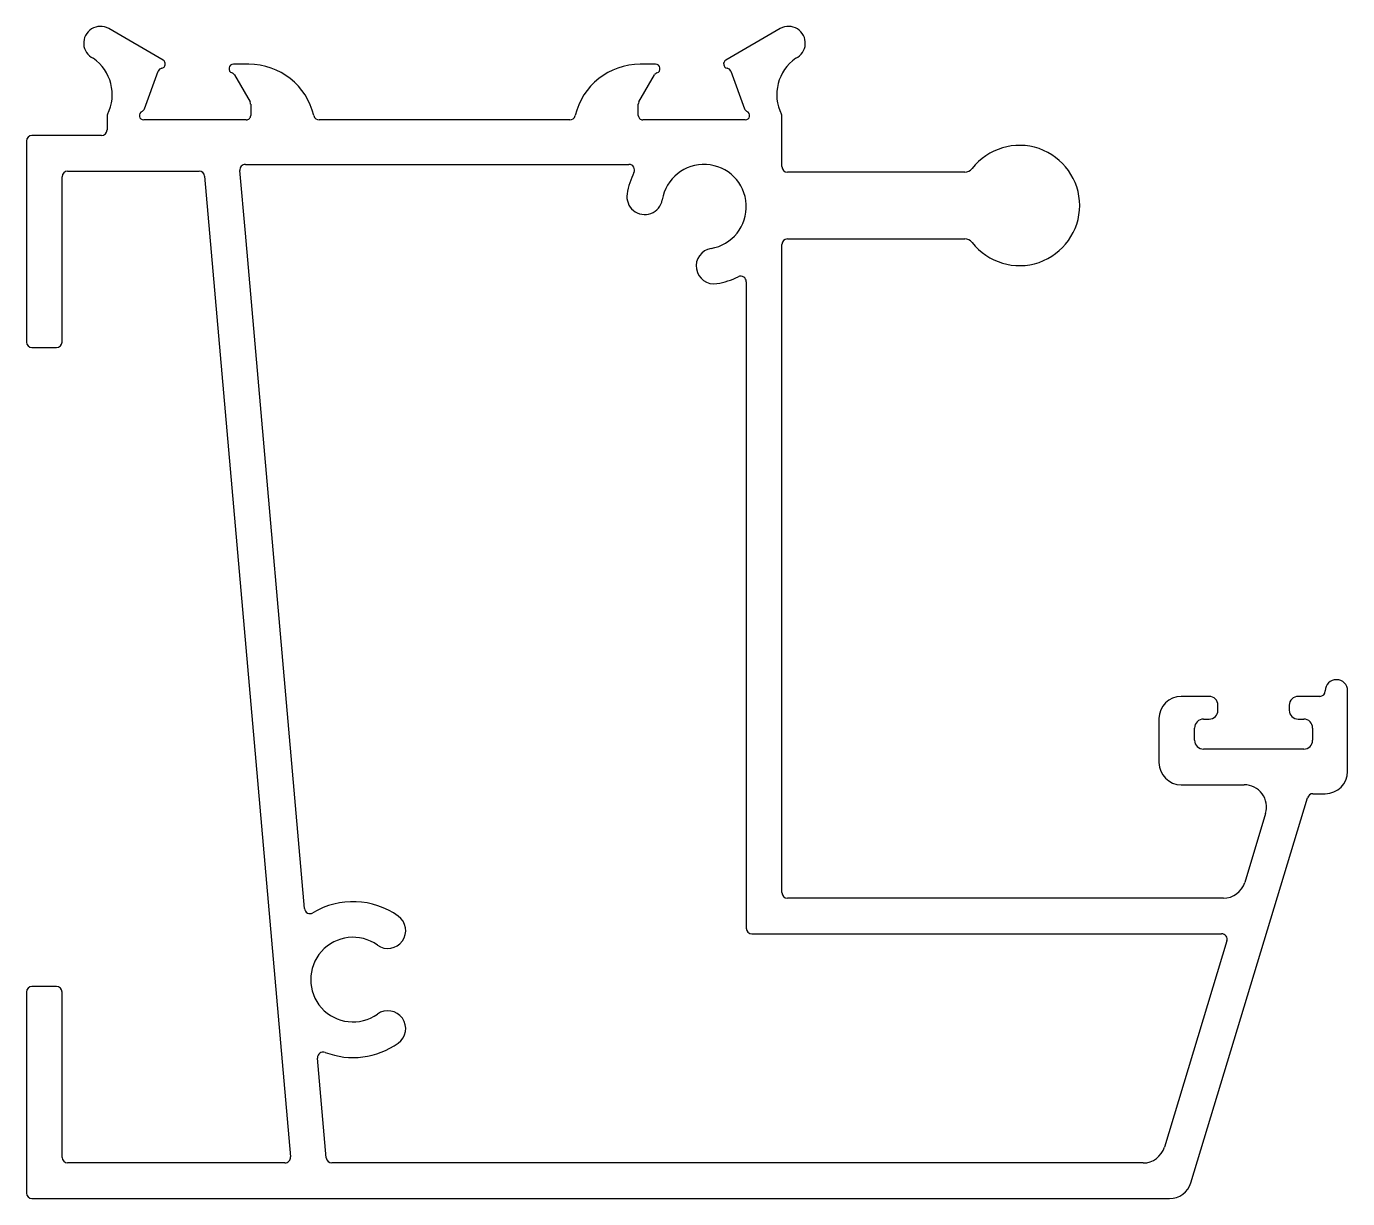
# Model space of a CAD drawing. Header units: inches. Extents: x -25.7 to 33.7, y 0.1 to 52.8.
import ezdxf

# ---------------------------------------------------------------- set-up
doc = ezdxf.new("R2010")
doc.units = ezdxf.units.IN
doc.header["$MEASUREMENT"] = 0

msp = doc.modelspace()

# ---------------------------------------------------------------- linework, layer by layer
at = {"color": 7}
for p, q in [((-19.526, 51.254), (-21.97, 52.665)), ((8.187, 52.665), (5.742, 51.254)), ((-15.676, 51.066), (-16.369, 51.066)), ((2.585, 51.066), (1.892, 51.066)), ((-20.358, 49.069), (-19.745, 50.754)), ((-16.323, 50.586), (-15.623, 49.373)), ((1.839, 49.373), (2.539, 50.586)), ((5.961, 50.754), (6.574, 49.069)), ((-15.595, 49.272), (-15.595, 48.766)), ((1.812, 48.766), (1.812, 49.272)), ((-22.044, 48.705), (-22.044, 48.116)), ((8.26, 46.472), (8.26, 48.705)), ((-15.795, 48.566), (-20.395, 48.566)), ((-1.27, 48.566), (-12.514, 48.566)), ((6.612, 48.566), (2.012, 48.566)), ((-25.665, 47.616), (-25.665, 38.591)), ((-22.294, 47.866), (-25.415, 47.866)), ((-15.834, 43.476), (-16.08, 46.294)), ((-15.831, 46.566), (1.393, 46.566)), ((-24.065, 38.591), (-24.065, 46.016)), ((-23.815, 46.266), (-17.913, 46.266)), ((-17.664, 46.038), (-13.81, 1.989)), ((16.477, 46.222), (8.51, 46.222)), ((-13.18, 13.145), (-15.834, 43.476)), ((8.26, 13.861), (8.26, 42.972)), ((8.51, 43.222), (16.477, 43.222)), ((6.66, 41.298), (6.66, 12.261)), ((-25.415, 38.341), (-24.315, 38.341)), ((27.44, 22.673), (26.19, 22.673)), ((32.41, 22.673), (31.44, 22.673)), ((32.66, 22.923), (32.66, 22.923)), ((33.66, 19.303), (33.66, 22.923)), ((27.84, 22.053), (27.84, 22.273)), ((31.04, 22.273), (31.04, 22.053)), ((25.19, 21.673), (25.19, 19.703)), ((27.19, 21.653), (27.44, 21.653)), ((31.44, 21.653), (31.69, 21.653)), ((26.79, 20.703), (26.79, 21.253)), ((32.09, 21.253), (32.09, 20.703)), ((31.69, 20.303), (27.19, 20.303)), ((26.19, 18.703), (29.02, 18.703)), ((26.621, 0.827), (31.864, 18.123)), ((32.107, 18.303), (32.66, 18.303)), ((29.977, 17.413), (29.04, 14.321)), ((28.083, 13.611), (8.51, 13.611)), ((6.91, 12.011), (28.003, 12.011)), ((28.242, 11.688), (25.434, 2.427)), ((-24.315, 9.642), (-25.415, 9.642)), ((-25.665, 9.392), (-25.665, 0.367)), ((-24.065, 1.967), (-24.065, 9.392)), ((-12.2, 1.945), (-12.592, 6.429)), ((-14.059, 1.717), (-23.815, 1.717)), ((24.477, 1.717), (-11.951, 1.717)), ((-25.415, 0.117), (25.664, 0.117))]:
    msp.add_line(p, q, dxfattribs=at)
for centre, radius, start, end in [((-22.345, 52.016), 0.75, 59.99999, 245.02501), ((8.562, 52.016), 0.75, 294.97499, 120.00001), ((-23.812, 49.7), 2, 333.80291, 54.88755), ((-19.626, 51.081), 0.2, 280.26292, 60.00002), ((-16.369, 50.866), 0.2, 90, 251.23743), ((-15.676, 48.066), 3, 13.34241, 90), ((1.892, 48.066), 3, 90, 166.65759), ((2.585, 50.866), 0.2, 288.76257, 90), ((5.842, 51.081), 0.2, 119.99998, 259.73708), ((10.029, 49.7), 2, 125.11245, 206.19709), ((-19.554, 50.684), 0.203, 100.26292, 159.99999), ((-16.499, 50.484), 0.203, 29.99999, 71.23743), ((2.715, 50.484), 0.203, 108.76257, 150.00001), ((5.77, 50.684), 0.203, 20.00001, 79.73708), ((-15.799, 49.272), 0.203, 360, 29.99999), ((2.015, 49.272), 0.203, 150.00001, 180), ((-21.79, 48.705), 0.254, 153.80291, 180), ((-20.395, 48.766), 0.2, 112.34716, 270), ((-20.549, 49.139), 0.203, 292.34716, 339.99999), ((-15.795, 48.766), 0.2, 269.99996, 0.00004), ((-12.514, 48.816), 0.25, 193.34241, 270), ((-1.27, 48.816), 0.25, 270, 346.65759), ((2.012, 48.766), 0.2, 179.99996, 270.00004), ((6.765, 49.139), 0.203, 200.00001, 247.65284), ((6.612, 48.766), 0.2, 270, 67.65284), ((8.006, 48.705), 0.254, 0, 26.19709), ((-22.294, 48.116), 0.25, 270, 0), ((-25.415, 47.616), 0.25, 90, 180), ((18.93, 44.722), 2.7, 217.85757, 142.14243), ((-15.831, 46.316), 0.25, 90, 185), ((1.393, 46.316), 0.25, 333.89612, 90), ((4.76, 44.666), 1.9, 279.56906, 170.43094), ((8.51, 46.472), 0.25, 180, 270), ((16.477, 46.628), 0.406, 270, 322.14243), ((-23.815, 46.016), 0.25, 90, 180), ((-17.913, 46.016), 0.25, 5, 90), ((4.76, 44.666), 3.5, 153.89612, 170.43094), ((2.098, 45.115), 0.8, 170.43094, 350.43094), ((5.209, 42.004), 0.8, 99.56906, 279.56906), ((8.51, 42.972), 0.25, 90, 180), ((16.477, 42.815), 0.406, 37.85757, 90), ((6.41, 41.298), 0.25, 360, 116.10388), ((4.76, 44.666), 3.5, 279.56906, 296.10388), ((-25.415, 38.591), 0.25, 180, 270), ((-24.315, 38.591), 0.25, 270, 0), ((33.16, 22.923), 0.5, 0, 180), ((26.19, 21.673), 1, 90, 180), ((27.44, 22.273), 0.4, 360, 90), ((31.44, 22.273), 0.4, 90, 180), ((32.41, 22.923), 0.25, 270, 0), ((27.44, 22.053), 0.4, 270, 360), ((31.44, 22.053), 0.4, 180, 270), ((27.19, 21.253), 0.4, 90, 180), ((31.69, 21.253), 0.4, 360, 90), ((27.19, 20.703), 0.4, 180, 270), ((31.69, 20.703), 0.4, 270, 360), ((26.19, 19.703), 1, 180, 270), ((32.66, 19.303), 1, 270, 360), ((29.02, 17.703), 1, 343.13554, 90), ((32.107, 18.049), 0.254, 90, 163.13554), ((28.083, 14.611), 1, 270, 343.13554), ((8.51, 13.861), 0.25, 180, 270), ((-12.931, 13.167), 0.25, 185, 300.98093), ((-11.001, 9.952), 3.5, 54.56906, 120.98093), ((-9.435, 12.152), 0.8, 234.56906, 54.56906), ((6.91, 12.261), 0.25, 180, 270), ((28.003, 11.761), 0.25, 343.13554, 90), ((-11.001, 9.952), 1.9, 54.56906, 305.43094), ((-25.415, 9.392), 0.25, 90, 180), ((-24.315, 9.392), 0.25, 360, 90), ((-9.435, 7.752), 0.8, 305.43094, 125.43094), ((-12.343, 6.451), 0.25, 69.01907, 185), ((-11.001, 9.952), 3.5, 249.01907, 305.43094), ((24.477, 2.717), 1, 270, 343.13554), ((-23.815, 1.967), 0.25, 180, 270), ((-14.059, 1.967), 0.25, 270, 5), ((-11.951, 1.967), 0.25, 185, 270), ((25.664, 1.117), 1, 270, 343.13554), ((-25.415, 0.367), 0.25, 180, 270)]:
    msp.add_arc(centre, radius, start, end, dxfattribs=at)

doc.saveas('drawing.dxf')
